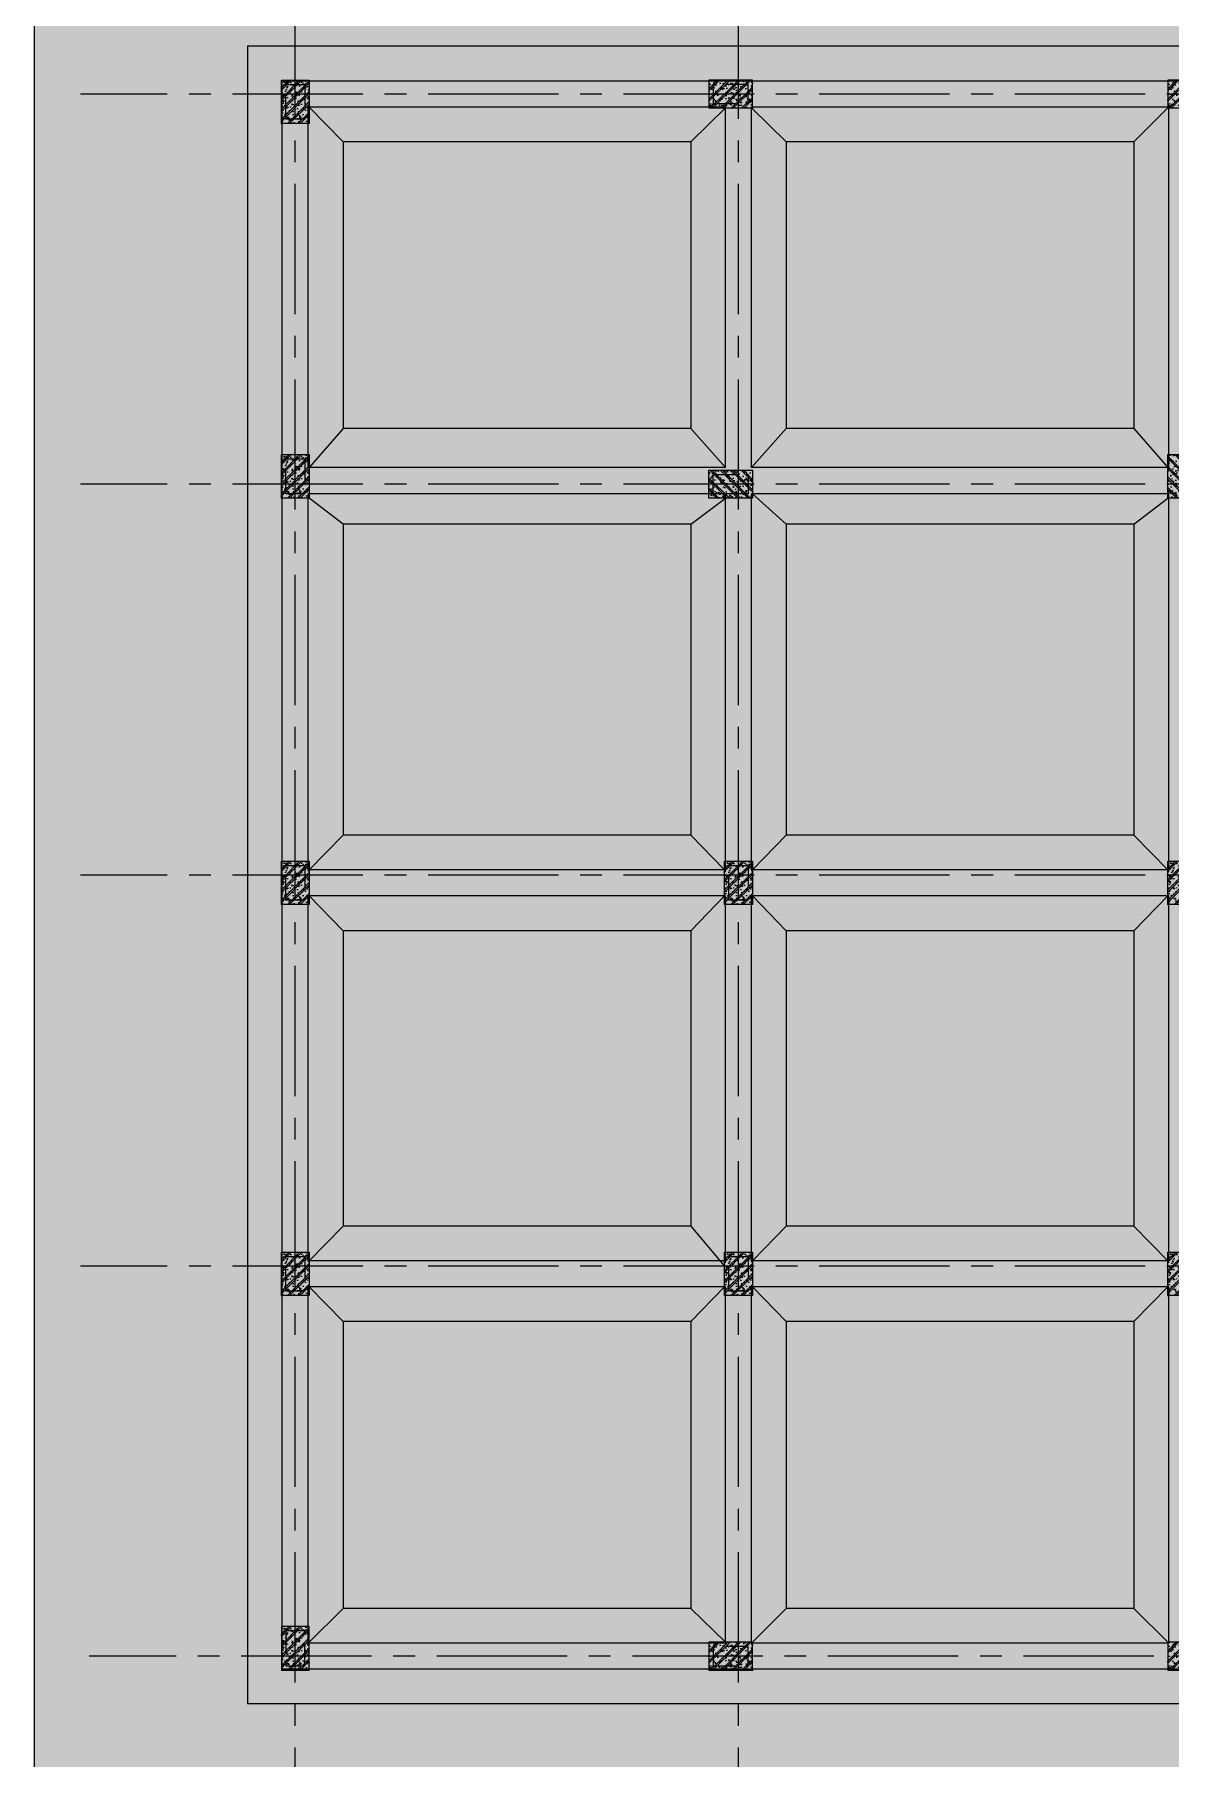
# Model space of a CAD drawing. Header units: millimetres. Extents: x 71 to 1994474, y -338610 to 1053.
# Drawn here: x 1881161 to 1894231, y -190594 to -170749 of the extents above; entities that cross this region are included whole.
import ezdxf

# ---------------------------------------------------------------- set-up
doc = ezdxf.new("R2010")
doc.units = ezdxf.units.MM
doc.header["$LTSCALE"] = 1000
doc.header["$MEASUREMENT"] = 0
doc.linetypes.add('CENTER2', pattern=[1.125, 0.75, -0.125, 0.125, -0.125])
doc.linetypes.add('HIDDEN', pattern=[0.375, 0.25, -0.125])
for name, color, linetype in [('CDC.01.AXIS', 160, 'CENTER2'), ('CDC.03.BORDER', 3, 'CONTINUOUS'), ('CDC.04.HIDDEN', 8, 'HIDDEN'), ('CDC.09.COLUMN', 4, 'CONTINUOUS'), ('CDC.10.HATCH', 163, 'CONTINUOUS'), ('CDC.11.NOTE', 1, 'CONTINUOUS')]:
    doc.layers.add(name, color=color, linetype=linetype)
pattern_1 = [(140, (-1377.27, -327572.97), (12.550427, 143.4520365), [15, -165]), (85, (-1377.27, -327572.97), (-150.438427, -27.750267), [12, -132]), (190.4514, (-1376.22, -327561.01), (-137.887908, 115.701876), [12.748038, -140.228422]), (136.1842, (-1417.27, -327572.97), (33.103803, 213.44821), [22.5, -247.5]), (186.6356, (-1414.51, -327555.18), (-194.823574, 186.93254), [19.122058, -210.3426]), (81.1842, (-1417.27, -327572.97), (-194.82372, 186.93239), [18, -198]), (111, (-1407.27, -327552.97), (80.523778, 119.3814104), [15, -165]), (316, (-1407.27, -327552.97), (73.107962, 134.376424), [12, -132]), (161.4514, (-1400.56, -327543.02), (-64.506099, 168.044526), [12.748038, -140.228422]), (157.5, (-1377.27, -327572.967), (-58.8748924, -31.1832367), [0, -130.4, 0, -134, 0, -132.5]), (94.5, (-1377.27, -327572.97), (-76.0206377, 56.6701848), [0, -76.4, 0, -127.4, 0, -50.5]), (57.5, (-1377.27, -327617.57), (4.5109743, 106.7644872), [0, -50, 0, -156, 0, -207]), (47.5, (-1377.27, -327637.57), (-20.0209965, 116.637234), [0, -65, 0, -103.6, 0, -147]), (45, (-1377.27, -327572.97), (-60.1040764, 60.1040764), []), (45, (-1401.77, -327572.97), (-60.1040764, 60.1040764), [])]

msp = doc.modelspace()

# ---------------------------------------------------------------- hatches: boundary and pattern name
at = {"layer": 'CDC.10.HATCH'}
h = msp.add_hatch(dxfattribs=at)
h.set_pattern_fill('AR-SAND', color=256, scale=300, style=0)
h.set_pattern_definition([(37.5, (-5927.9, -8e-05), (-18.89801, 578.04713), [0, -456, 0, -510, 0, -487.5]), (7.5, (-5927.9, -8e-05), (530.933, 846.64382), [0, -246, 0, -411, 0, -157.5]), (327.5, (-6296.9, -8e-05), (934.24256, 1.69772), [0, -150, 0, -540, 0, -705]), (317.5, (-6296.9, -8e-05), (901.83798, 263.30267), [0, -75, 0, -354, 0, -405])])
h.paths.add_polyline_path([(1906445.5, -168435.3), (1934540.5, -168435.3), (1934540.5, -195215.3), (1908140.5, -195215.3), (1908140.5, -192415.3), (1881160.5, -192415.3), (1881160.5, -168435.3)])
h = msp.add_hatch(dxfattribs=at)
h.set_pattern_fill('1BETONG2-BOP', color=256, scale=20, angle=90, style=0, pattern_type=2)
h.set_pattern_definition(pattern_1)
h.paths.add_polyline_path([(1884320.5, -171275.3), (1884000.5, -171275.3), (1884000.5, -171775.3), (1884320.5, -171775.3)])
h = msp.add_hatch(dxfattribs=at)
h.set_pattern_fill('1BETONG2-BOP', color=256, scale=20, angle=90, style=0, pattern_type=2)
h.set_pattern_definition(pattern_1)
h.paths.add_polyline_path([(1889420.5, -171275.3), (1888920.5, -171275.3), (1888920.5, -171595.3), (1889420.5, -171595.3)])
h = msp.add_hatch(dxfattribs=at)
h.set_pattern_fill('1BETONG2-BOP', color=256, scale=20, angle=90, style=0, pattern_type=2)
h.set_pattern_definition([(140, (3902.73, -327572.97), (12.550427, 143.4520365), [15, -165]), (85, (3902.73, -327572.97), (-150.438427, -27.750267), [12, -132]), (190.4514, (3903.78, -327561.01), (-137.887908, 115.701876), [12.748038, -140.228422]), (136.1842, (3862.73, -327572.97), (33.103803, 213.44821), [22.5, -247.5]), (186.6356, (3865.49, -327555.18), (-194.823574, 186.93254), [19.122058, -210.3426]), (81.1842, (3862.73, -327572.97), (-194.82372, 186.93239), [18, -198]), (111, (3872.73, -327552.97), (80.523778, 119.3814104), [15, -165]), (316, (3872.73, -327552.97), (73.107962, 134.376424), [12, -132]), (161.4514, (3879.44, -327543.02), (-64.506099, 168.044526), [12.748038, -140.228422]), (157.5, (3902.73, -327572.967), (-58.8748924, -31.1832367), [0, -130.4, 0, -134, 0, -132.5]), (94.5, (3902.73, -327572.97), (-76.0206377, 56.6701848), [0, -76.4, 0, -127.4, 0, -50.5]), (57.5, (3902.73, -327617.57), (4.5109743, 106.7644872), [0, -50, 0, -156, 0, -207]), (47.5, (3902.73, -327637.57), (-20.0209965, 116.637234), [0, -65, 0, -103.6, 0, -147]), (45, (3902.73, -327572.97), (-60.1040764, 60.1040764), []), (45, (3878.23, -327572.97), (-60.1040764, 60.1040764), [])])
h.paths.add_polyline_path([(1894700.5, -171275.3), (1894200.5, -171275.3), (1894200.5, -171595.3), (1894700.5, -171595.3)])
h = msp.add_hatch(dxfattribs=at)
h.set_pattern_fill('1BETONG2-BOP', color=256, scale=20, angle=90, style=0, pattern_type=2)
h.set_pattern_definition([(140, (-1377.27, -331882.97), (12.550427, 143.4520365), [15, -165]), (85, (-1377.27, -331882.97), (-150.438427, -27.750267), [12, -132]), (190.4514, (-1376.22, -331871.01), (-137.887908, 115.701876), [12.748038, -140.228422]), (136.1842, (-1417.27, -331882.97), (33.103803, 213.44821), [22.5, -247.5]), (186.6356, (-1414.51, -331865.18), (-194.823574, 186.93254), [19.122058, -210.3426]), (81.1842, (-1417.27, -331882.97), (-194.82372, 186.93239), [18, -198]), (111, (-1407.27, -331862.97), (80.523778, 119.3814104), [15, -165]), (316, (-1407.27, -331862.97), (73.107962, 134.376424), [12, -132]), (161.4514, (-1400.56, -331853.02), (-64.506099, 168.044526), [12.748038, -140.228422]), (157.5, (-1377.27, -331882.967), (-58.8748924, -31.1832367), [0, -130.4, 0, -134, 0, -132.5]), (94.5, (-1377.27, -331882.97), (-76.0206377, 56.6701848), [0, -76.4, 0, -127.4, 0, -50.5]), (57.5, (-1377.27, -331927.57), (4.5109743, 106.7644872), [0, -50, 0, -156, 0, -207]), (47.5, (-1377.27, -331947.57), (-20.0209965, 116.637234), [0, -65, 0, -103.6, 0, -147]), (45, (-1377.27, -331882.97), (-60.1040764, 60.1040764), []), (45, (-1401.77, -331882.97), (-60.1040764, 60.1040764), [])])
h.paths.add_polyline_path([(1884320.5, -175585.3), (1884000.5, -175585.3), (1884000.5, -176085.3), (1884320.5, -176085.3)])
h = msp.add_hatch(dxfattribs=at)
h.set_pattern_fill('1BETONG2-BOP', color=256, scale=20, angle=180, style=0, pattern_type=2)
h.set_pattern_definition([(230, (2050498.23, -2066383.07), (-143.4520365, 12.550427), [15, -165]), (175, (2050498.23, -2066383.07), (27.750267, -150.438427), [12, -132]), (280.4514, (2050486.28, -2066382.03), (-115.701876, -137.887908), [12.748038, -140.228422]), (226.1842, (2050498.23, -2066423.07), (-213.44821, 33.103803), [22.5, -247.5]), (276.6356, (2050480.44, -2066420.31), (-186.93254, -194.823574), [19.122058, -210.3426]), (171.1842, (2050498.23, -2066423.07), (-186.93239, -194.82372), [18, -198]), (201, (2050478.23, -2066413.07), (-119.3814104, 80.523778), [15, -165]), (46, (2050478.23, -2066413.07), (-134.376424, 73.107962), [12, -132]), (251.4514, (2050468.28, -2066406.36), (-168.044526, -64.506099), [12.748038, -140.228422]), (247.5, (2050498.23, -2066383.07), (31.1832367, -58.8748924), [0, -130.4, 0, -134, 0, -132.5]), (184.5, (2050498.23, -2066383.07), (-56.6701848, -76.0206377), [0, -76.4, 0, -127.4, 0, -50.5]), (147.5, (2050542.83, -2066383.07), (-106.7644872, 4.5109743), [0, -50, 0, -156, 0, -207]), (137.5, (2050562.83, -2066383.07), (-116.637234, -20.0209965), [0, -65, 0, -103.6, 0, -147]), (135, (2050498.23, -2066383.07), (-60.1040764, -60.1040764), []), (135, (2050498.23, -2066407.57), (-60.1040764, -60.1040764), [])])
h.paths.add_polyline_path([(1894200.5, -175585.3), (1894200.5, -176085.3), (1894520.5, -176085.3), (1894520.5, -175585.3)])
h = msp.add_hatch(dxfattribs=at)
h.set_pattern_fill('1BETONG2-BOP', color=256, scale=20, angle=180, style=0, pattern_type=2)
h.set_pattern_definition([(230, (2045218.23, -2061463.07), (-143.4520365, 12.550427), [15, -165]), (175, (2045218.23, -2061463.07), (27.750267, -150.438427), [12, -132]), (280.4514, (2045206.28, -2061462.03), (-115.701876, -137.887908), [12.748038, -140.228422]), (226.1842, (2045218.23, -2061503.07), (-213.44821, 33.103803), [22.5, -247.5]), (276.6356, (2045200.44, -2061500.31), (-186.93254, -194.823574), [19.122058, -210.3426]), (171.1842, (2045218.23, -2061503.07), (-186.93239, -194.82372), [18, -198]), (201, (2045198.23, -2061493.07), (-119.3814104, 80.523778), [15, -165]), (46, (2045198.23, -2061493.07), (-134.376424, 73.107962), [12, -132]), (251.4514, (2045188.28, -2061486.36), (-168.044526, -64.506099), [12.748038, -140.228422]), (247.5, (2045218.23, -2061463.07), (31.1832367, -58.8748924), [0, -130.4, 0, -134, 0, -132.5]), (184.5, (2045218.23, -2061463.07), (-56.6701848, -76.0206377), [0, -76.4, 0, -127.4, 0, -50.5]), (147.5, (2045262.83, -2061463.07), (-106.7644872, 4.5109743), [0, -50, 0, -156, 0, -207]), (137.5, (2045282.83, -2061463.07), (-116.637234, -20.0209965), [0, -65, 0, -103.6, 0, -147]), (135, (2045218.23, -2061463.07), (-60.1040764, -60.1040764), []), (135, (2045218.23, -2061487.57), (-60.1040764, -60.1040764), [])])
h.paths.add_polyline_path([(1888920.5, -175765.3), (1888920.5, -176085.3), (1889420.5, -176085.3), (1889420.5, -175765.3)])
h = msp.add_hatch(dxfattribs=at)
h.set_pattern_fill('1BETONG2-BOP', color=256, scale=20, angle=90, style=0, pattern_type=2)
h.set_pattern_definition([(140, (-1377.27, -336562.97), (12.550427, 143.4520365), [15, -165]), (85, (-1377.27, -336562.97), (-150.438427, -27.750267), [12, -132]), (190.4514, (-1376.22, -336551.01), (-137.887908, 115.701876), [12.748038, -140.228422]), (136.1842, (-1417.27, -336562.97), (33.103803, 213.44821), [22.5, -247.5]), (186.6356, (-1414.51, -336545.18), (-194.823574, 186.93254), [19.122058, -210.3426]), (81.1842, (-1417.27, -336562.97), (-194.82372, 186.93239), [18, -198]), (111, (-1407.27, -336542.97), (80.523778, 119.3814104), [15, -165]), (316, (-1407.27, -336542.97), (73.107962, 134.376424), [12, -132]), (161.4514, (-1400.56, -336533.02), (-64.506099, 168.044526), [12.748038, -140.228422]), (157.5, (-1377.27, -336562.967), (-58.8748924, -31.1832367), [0, -130.4, 0, -134, 0, -132.5]), (94.5, (-1377.27, -336562.97), (-76.0206377, 56.6701848), [0, -76.4, 0, -127.4, 0, -50.5]), (57.5, (-1377.27, -336607.57), (4.5109743, 106.7644872), [0, -50, 0, -156, 0, -207]), (47.5, (-1377.27, -336627.57), (-20.0209965, 116.637234), [0, -65, 0, -103.6, 0, -147]), (45, (-1377.27, -336562.97), (-60.1040764, 60.1040764), []), (45, (-1401.77, -336562.97), (-60.1040764, 60.1040764), [])])
h.paths.add_polyline_path([(1884320.5, -180265.3), (1884000.5, -180265.3), (1884000.5, -180765.3), (1884320.5, -180765.3)])
h = msp.add_hatch(dxfattribs=at)
h.set_pattern_fill('1BETONG2-BOP', color=256, scale=20, angle=90, style=0, pattern_type=2)
h.set_pattern_definition([(140, (3722.73, -336562.97), (12.550427, 143.4520365), [15, -165]), (85, (3722.73, -336562.97), (-150.438427, -27.750267), [12, -132]), (190.4514, (3723.78, -336551.01), (-137.887908, 115.701876), [12.748038, -140.228422]), (136.1842, (3682.73, -336562.97), (33.103803, 213.44821), [22.5, -247.5]), (186.6356, (3685.49, -336545.18), (-194.823574, 186.93254), [19.122058, -210.3426]), (81.1842, (3682.73, -336562.97), (-194.82372, 186.93239), [18, -198]), (111, (3692.73, -336542.97), (80.523778, 119.3814104), [15, -165]), (316, (3692.73, -336542.97), (73.107962, 134.376424), [12, -132]), (161.4514, (3699.44, -336533.02), (-64.506099, 168.044526), [12.748038, -140.228422]), (157.5, (3722.73, -336562.967), (-58.8748924, -31.1832367), [0, -130.4, 0, -134, 0, -132.5]), (94.5, (3722.73, -336562.97), (-76.0206377, 56.6701848), [0, -76.4, 0, -127.4, 0, -50.5]), (57.5, (3722.73, -336607.57), (4.5109743, 106.7644872), [0, -50, 0, -156, 0, -207]), (47.5, (3722.73, -336627.57), (-20.0209965, 116.637234), [0, -65, 0, -103.6, 0, -147]), (45, (3722.73, -336562.97), (-60.1040764, 60.1040764), []), (45, (3698.23, -336562.97), (-60.1040764, 60.1040764), [])])
h.paths.add_polyline_path([(1889420.5, -180265.3), (1889100.5, -180265.3), (1889100.5, -180765.3), (1889420.5, -180765.3)])
h = msp.add_hatch(dxfattribs=at)
h.set_pattern_fill('1BETONG2-BOP', color=256, scale=20, angle=90, style=0, pattern_type=2)
h.set_pattern_definition([(140, (8822.73, -336562.97), (12.550427, 143.4520365), [15, -165]), (85, (8822.73, -336562.97), (-150.438427, -27.750267), [12, -132]), (190.4514, (8823.78, -336551.01), (-137.887908, 115.701876), [12.748038, -140.228422]), (136.1842, (8782.73, -336562.97), (33.103803, 213.44821), [22.5, -247.5]), (186.6356, (8785.49, -336545.18), (-194.823574, 186.93254), [19.122058, -210.3426]), (81.1842, (8782.73, -336562.97), (-194.82372, 186.93239), [18, -198]), (111, (8792.73, -336542.97), (80.523778, 119.3814104), [15, -165]), (316, (8792.73, -336542.97), (73.107962, 134.376424), [12, -132]), (161.4514, (8799.44, -336533.02), (-64.506099, 168.044526), [12.748038, -140.228422]), (157.5, (8822.73, -336562.967), (-58.8748924, -31.1832367), [0, -130.4, 0, -134, 0, -132.5]), (94.5, (8822.73, -336562.97), (-76.0206377, 56.6701848), [0, -76.4, 0, -127.4, 0, -50.5]), (57.5, (8822.73, -336607.57), (4.5109743, 106.7644872), [0, -50, 0, -156, 0, -207]), (47.5, (8822.73, -336627.57), (-20.0209965, 116.637234), [0, -65, 0, -103.6, 0, -147]), (45, (8822.73, -336562.97), (-60.1040764, 60.1040764), []), (45, (8798.23, -336562.97), (-60.1040764, 60.1040764), [])])
h.paths.add_polyline_path([(1894520.5, -180265.3), (1894200.5, -180265.3), (1894200.5, -180765.3), (1894520.5, -180765.3)])
h = msp.add_hatch(dxfattribs=at)
h.set_pattern_fill('1BETONG2-BOP', color=256, scale=20, angle=90, style=0, pattern_type=2)
h.set_pattern_definition([(140, (-1377.27, -341062.97), (12.550427, 143.4520365), [15, -165]), (85, (-1377.27, -341062.97), (-150.438427, -27.750267), [12, -132]), (190.4514, (-1376.22, -341051.01), (-137.887908, 115.701876), [12.748038, -140.228422]), (136.1842, (-1417.27, -341062.97), (33.103803, 213.44821), [22.5, -247.5]), (186.6356, (-1414.51, -341045.18), (-194.823574, 186.93254), [19.122058, -210.3426]), (81.1842, (-1417.27, -341062.97), (-194.82372, 186.93239), [18, -198]), (111, (-1407.27, -341042.97), (80.523778, 119.3814104), [15, -165]), (316, (-1407.27, -341042.97), (73.107962, 134.376424), [12, -132]), (161.4514, (-1400.56, -341033.02), (-64.506099, 168.044526), [12.748038, -140.228422]), (157.5, (-1377.27, -341062.967), (-58.8748924, -31.1832367), [0, -130.4, 0, -134, 0, -132.5]), (94.5, (-1377.27, -341062.97), (-76.0206377, 56.6701848), [0, -76.4, 0, -127.4, 0, -50.5]), (57.5, (-1377.27, -341107.57), (4.5109743, 106.7644872), [0, -50, 0, -156, 0, -207]), (47.5, (-1377.27, -341127.57), (-20.0209965, 116.637234), [0, -65, 0, -103.6, 0, -147]), (45, (-1377.27, -341062.97), (-60.1040764, 60.1040764), []), (45, (-1401.77, -341062.97), (-60.1040764, 60.1040764), [])])
h.paths.add_polyline_path([(1884320.5, -184765.3), (1884000.5, -184765.3), (1884000.5, -185265.3), (1884320.5, -185265.3)])
h = msp.add_hatch(dxfattribs=at)
h.set_pattern_fill('1BETONG2-BOP', color=256, scale=20, angle=90, style=0, pattern_type=2)
h.set_pattern_definition([(140, (3722.73, -341062.97), (12.550427, 143.4520365), [15, -165]), (85, (3722.73, -341062.97), (-150.438427, -27.750267), [12, -132]), (190.4514, (3723.78, -341051.01), (-137.887908, 115.701876), [12.748038, -140.228422]), (136.1842, (3682.73, -341062.97), (33.103803, 213.44821), [22.5, -247.5]), (186.6356, (3685.49, -341045.18), (-194.823574, 186.93254), [19.122058, -210.3426]), (81.1842, (3682.73, -341062.97), (-194.82372, 186.93239), [18, -198]), (111, (3692.73, -341042.97), (80.523778, 119.3814104), [15, -165]), (316, (3692.73, -341042.97), (73.107962, 134.376424), [12, -132]), (161.4514, (3699.44, -341033.02), (-64.506099, 168.044526), [12.748038, -140.228422]), (157.5, (3722.73, -341062.967), (-58.8748924, -31.1832367), [0, -130.4, 0, -134, 0, -132.5]), (94.5, (3722.73, -341062.97), (-76.0206377, 56.6701848), [0, -76.4, 0, -127.4, 0, -50.5]), (57.5, (3722.73, -341107.57), (4.5109743, 106.7644872), [0, -50, 0, -156, 0, -207]), (47.5, (3722.73, -341127.57), (-20.0209965, 116.637234), [0, -65, 0, -103.6, 0, -147]), (45, (3722.73, -341062.97), (-60.1040764, 60.1040764), []), (45, (3698.23, -341062.97), (-60.1040764, 60.1040764), [])])
h.paths.add_polyline_path([(1889420.5, -184765.3), (1889100.5, -184765.3), (1889100.5, -185265.3), (1889420.5, -185265.3)])
h = msp.add_hatch(dxfattribs=at)
h.set_pattern_fill('1BETONG2-BOP', color=256, scale=20, angle=90, style=0, pattern_type=2)
h.set_pattern_definition([(140, (8822.73, -341062.97), (12.550427, 143.4520365), [15, -165]), (85, (8822.73, -341062.97), (-150.438427, -27.750267), [12, -132]), (190.4514, (8823.78, -341051.01), (-137.887908, 115.701876), [12.748038, -140.228422]), (136.1842, (8782.73, -341062.97), (33.103803, 213.44821), [22.5, -247.5]), (186.6356, (8785.49, -341045.18), (-194.823574, 186.93254), [19.122058, -210.3426]), (81.1842, (8782.73, -341062.97), (-194.82372, 186.93239), [18, -198]), (111, (8792.73, -341042.97), (80.523778, 119.3814104), [15, -165]), (316, (8792.73, -341042.97), (73.107962, 134.376424), [12, -132]), (161.4514, (8799.44, -341033.02), (-64.506099, 168.044526), [12.748038, -140.228422]), (157.5, (8822.73, -341062.967), (-58.8748924, -31.1832367), [0, -130.4, 0, -134, 0, -132.5]), (94.5, (8822.73, -341062.97), (-76.0206377, 56.6701848), [0, -76.4, 0, -127.4, 0, -50.5]), (57.5, (8822.73, -341107.57), (4.5109743, 106.7644872), [0, -50, 0, -156, 0, -207]), (47.5, (8822.73, -341127.57), (-20.0209965, 116.637234), [0, -65, 0, -103.6, 0, -147]), (45, (8822.73, -341062.97), (-60.1040764, 60.1040764), []), (45, (8798.23, -341062.97), (-60.1040764, 60.1040764), [])])
h.paths.add_polyline_path([(1894520.5, -184765.3), (1894200.5, -184765.3), (1894200.5, -185265.3), (1894520.5, -185265.3)])
h = msp.add_hatch(dxfattribs=at)
h.set_pattern_fill('1BETONG2-BOP', color=256, scale=20, angle=90, style=0, pattern_type=2)
h.set_pattern_definition([(140, (-1377.27, -345372.97), (12.550427, 143.4520365), [15, -165]), (85, (-1377.27, -345372.97), (-150.438427, -27.750267), [12, -132]), (190.4514, (-1376.22, -345361.01), (-137.887908, 115.701876), [12.748038, -140.228422]), (136.1842, (-1417.27, -345372.97), (33.103803, 213.44821), [22.5, -247.5]), (186.6356, (-1414.51, -345355.18), (-194.823574, 186.93254), [19.122058, -210.3426]), (81.1842, (-1417.27, -345372.97), (-194.82372, 186.93239), [18, -198]), (111, (-1407.27, -345352.97), (80.523778, 119.3814104), [15, -165]), (316, (-1407.27, -345352.97), (73.107962, 134.376424), [12, -132]), (161.4514, (-1400.56, -345343.02), (-64.506099, 168.044526), [12.748038, -140.228422]), (157.5, (-1377.27, -345372.967), (-58.8748924, -31.1832367), [0, -130.4, 0, -134, 0, -132.5]), (94.5, (-1377.27, -345372.97), (-76.0206377, 56.6701848), [0, -76.4, 0, -127.4, 0, -50.5]), (57.5, (-1377.27, -345417.57), (4.5109743, 106.7644872), [0, -50, 0, -156, 0, -207]), (47.5, (-1377.27, -345437.57), (-20.0209965, 116.637234), [0, -65, 0, -103.6, 0, -147]), (45, (-1377.27, -345372.97), (-60.1040764, 60.1040764), []), (45, (-1401.77, -345372.97), (-60.1040764, 60.1040764), [])])
h.paths.add_polyline_path([(1884320.5, -189075.3), (1884000.5, -189075.3), (1884000.5, -189575.3), (1884320.5, -189575.3)])
h = msp.add_hatch(dxfattribs=at)
h.set_pattern_fill('1BETONG2-BOP', color=256, scale=20, angle=90, style=0, pattern_type=2)
h.set_pattern_definition([(140, (-1377.27, -345552.97), (12.550427, 143.4520365), [15, -165]), (85, (-1377.27, -345552.97), (-150.438427, -27.750267), [12, -132]), (190.4514, (-1376.22, -345541.01), (-137.887908, 115.701876), [12.748038, -140.228422]), (136.1842, (-1417.27, -345552.97), (33.103803, 213.44821), [22.5, -247.5]), (186.6356, (-1414.51, -345535.18), (-194.823574, 186.93254), [19.122058, -210.3426]), (81.1842, (-1417.27, -345552.97), (-194.82372, 186.93239), [18, -198]), (111, (-1407.27, -345532.97), (80.523778, 119.3814104), [15, -165]), (316, (-1407.27, -345532.97), (73.107962, 134.376424), [12, -132]), (161.4514, (-1400.56, -345523.02), (-64.506099, 168.044526), [12.748038, -140.228422]), (157.5, (-1377.27, -345552.967), (-58.8748924, -31.1832367), [0, -130.4, 0, -134, 0, -132.5]), (94.5, (-1377.27, -345552.97), (-76.0206377, 56.6701848), [0, -76.4, 0, -127.4, 0, -50.5]), (57.5, (-1377.27, -345597.57), (4.5109743, 106.7644872), [0, -50, 0, -156, 0, -207]), (47.5, (-1377.27, -345617.57), (-20.0209965, 116.637234), [0, -65, 0, -103.6, 0, -147]), (45, (-1377.27, -345552.97), (-60.1040764, 60.1040764), []), (45, (-1401.77, -345552.97), (-60.1040764, 60.1040764), [])])
h.paths.add_polyline_path([(1889420.5, -189255.3), (1888920.5, -189255.3), (1888920.5, -189575.3), (1889420.5, -189575.3)])
h = msp.add_hatch(dxfattribs=at)
h.set_pattern_fill('1BETONG2-BOP', color=256, scale=20, angle=90, style=0, pattern_type=2)
h.set_pattern_definition([(140, (3902.73, -345552.97), (12.550427, 143.4520365), [15, -165]), (85, (3902.73, -345552.97), (-150.438427, -27.750267), [12, -132]), (190.4514, (3903.78, -345541.01), (-137.887908, 115.701876), [12.748038, -140.228422]), (136.1842, (3862.73, -345552.97), (33.103803, 213.44821), [22.5, -247.5]), (186.6356, (3865.49, -345535.18), (-194.823574, 186.93254), [19.122058, -210.3426]), (81.1842, (3862.73, -345552.97), (-194.82372, 186.93239), [18, -198]), (111, (3872.73, -345532.97), (80.523778, 119.3814104), [15, -165]), (316, (3872.73, -345532.97), (73.107962, 134.376424), [12, -132]), (161.4514, (3879.44, -345523.02), (-64.506099, 168.044526), [12.748038, -140.228422]), (157.5, (3902.73, -345552.967), (-58.8748924, -31.1832367), [0, -130.4, 0, -134, 0, -132.5]), (94.5, (3902.73, -345552.97), (-76.0206377, 56.6701848), [0, -76.4, 0, -127.4, 0, -50.5]), (57.5, (3902.73, -345597.57), (4.5109743, 106.7644872), [0, -50, 0, -156, 0, -207]), (47.5, (3902.73, -345617.57), (-20.0209965, 116.637234), [0, -65, 0, -103.6, 0, -147]), (45, (3902.73, -345552.97), (-60.1040764, 60.1040764), []), (45, (3878.23, -345552.97), (-60.1040764, 60.1040764), [])])
h.paths.add_polyline_path([(1894700.5, -189255.3), (1894200.5, -189255.3), (1894200.5, -189575.3), (1894700.5, -189575.3)])

# ---------------------------------------------------------------- linework, layer by layer
at = {"layer": 'CDC.01.AXIS', "ltscale": 2}
for p, q in [((1884160.5, -194218.6), (1884160.5, -169014.4)), ((1889260.5, -194218.6), (1889260.5, -169014.4)), ((1934438.8, -171435.3), (1881690.1, -171435.3)), ((1934438.8, -175925.3), (1881690.1, -175925.3)), ((1934438.8, -180425.3), (1881690.1, -180425.3)), ((1934438.8, -184925.3), (1881690.1, -184925.3)), ((1934538.8, -189415.3), (1881790.1, -189415.3))]:
    msp.add_line(p, q, dxfattribs=at)
at = {"layer": 'CDC.03.BORDER'}
for p, q in [((1883610.5, -170885.3), (1883610.5, -189965.3)), ((1905110.5, -170885.3), (1883610.5, -170885.3)), ((1884010.5, -189565.3), (1884010.5, -171285.3)), ((1904710.5, -171285.3), (1884010.5, -171285.3)), ((1884310.5, -175735.3), (1884310.5, -171585.3)), ((1889110.5, -171585.3), (1884310.5, -171585.3)), ((1884320.5, -171585.3), (1884710.5, -171985.3)), ((1888710.5, -171985.3), (1889110.5, -171595.3)), ((1889110.5, -175735.3), (1889110.5, -171585.3)), ((1894210.5, -171585.3), (1889410.5, -171585.3)), ((1889410.5, -175735.3), (1889410.5, -171585.3)), ((1889810.5, -171985.3), (1889410.5, -171595.3)), ((1893810.5, -171985.3), (1894200.5, -171595.3)), ((1894210.5, -175735.3), (1894210.5, -171585.3)), ((1884710.5, -171985.3), (1884710.5, -175285.3)), ((1888710.5, -171985.3), (1884710.5, -171985.3)), ((1888710.5, -171985.3), (1888710.5, -175285.3)), ((1889810.5, -171985.3), (1889810.5, -175285.3)), ((1893810.5, -171985.3), (1889810.5, -171985.3)), ((1893810.5, -171985.3), (1893810.5, -175285.3)), ((1884710.5, -175285.3), (1884320.5, -175735.3)), ((1888710.5, -175285.3), (1884710.5, -175285.3)), ((1888710.5, -175285.3), (1889110.5, -175735.3)), ((1889810.5, -175285.3), (1889410.5, -175735.3)), ((1893810.5, -175285.3), (1889810.5, -175285.3)), ((1893810.5, -175285.3), (1894200.5, -175735.3)), ((1889110.5, -175735.3), (1884310.5, -175735.3)), ((1894210.5, -175735.3), (1889410.5, -175735.3)), ((1884310.5, -180365.3), (1884310.5, -176035.3)), ((1889110.5, -176035.3), (1884310.5, -176035.3)), ((1884710.5, -176385.3), (1884320.5, -176085.3)), ((1888710.5, -176385.3), (1889110.5, -176085.3)), ((1889110.5, -180365.3), (1889110.5, -176035.3)), ((1894210.5, -176035.3), (1889410.5, -176035.3)), ((1889410.5, -180365.3), (1889410.5, -176035.3)), ((1889810.5, -176385.3), (1889420.5, -176035.3)), ((1893810.5, -176385.3), (1894200.5, -176085.3)), ((1894210.5, -180365.3), (1894210.5, -176035.3)), ((1888710.5, -176385.3), (1884710.5, -176385.3)), ((1884710.5, -176385.3), (1884710.5, -179965.3)), ((1888710.5, -176385.3), (1888710.5, -179965.3)), ((1893810.5, -176385.3), (1889810.5, -176385.3)), ((1889810.5, -176385.3), (1889810.5, -179965.3)), ((1893810.5, -176385.3), (1893810.5, -179965.3)), ((1884710.5, -179965.3), (1884320.5, -180365.3)), ((1888710.5, -179965.3), (1884710.5, -179965.3)), ((1888710.5, -179965.3), (1889100.5, -180365.3)), ((1889810.5, -179965.3), (1889420.5, -180365.3)), ((1893810.5, -179965.3), (1889810.5, -179965.3)), ((1893810.5, -179965.3), (1894200.5, -180365.3)), ((1889110.5, -180365.3), (1884310.5, -180365.3)), ((1894210.5, -180365.3), (1889410.5, -180365.3)), ((1884310.5, -184865.3), (1884310.5, -180665.3)), ((1889110.5, -180665.3), (1884310.5, -180665.3)), ((1884710.5, -181065.3), (1884320.5, -180665.3)), ((1888710.5, -181065.3), (1889100.5, -180665.3)), ((1889110.5, -184865.3), (1889110.5, -180665.3)), ((1894210.5, -180665.3), (1889410.5, -180665.3)), ((1889410.5, -184865.3), (1889410.5, -180665.3)), ((1889810.5, -181065.3), (1889420.5, -180665.3)), ((1893810.5, -181065.3), (1894200.5, -180665.3)), ((1894210.5, -184865.3), (1894210.5, -180665.3)), ((1884710.5, -181065.3), (1884710.5, -184465.3)), ((1888710.5, -181065.3), (1884710.5, -181065.3)), ((1888710.5, -181065.3), (1888710.5, -184465.3)), ((1889810.5, -181065.3), (1889810.5, -184465.3)), ((1893810.5, -181065.3), (1889810.5, -181065.3)), ((1893810.5, -181065.3), (1893810.5, -184465.3)), ((1884710.5, -184465.3), (1884320.5, -184865.3)), ((1888710.5, -184465.3), (1884710.5, -184465.3)), ((1888710.5, -184465.3), (1889100.5, -184925.3)), ((1889810.5, -184465.3), (1889420.5, -184865.3)), ((1893810.5, -184465.3), (1889810.5, -184465.3)), ((1893810.5, -184465.3), (1894200.5, -184865.3)), ((1889110.5, -184865.3), (1884310.5, -184865.3)), ((1894210.5, -184865.3), (1889410.5, -184865.3)), ((1884310.5, -189265.3), (1884310.5, -185165.3)), ((1889110.5, -185165.3), (1884310.5, -185165.3)), ((1884710.5, -185565.3), (1884320.5, -185165.3)), ((1888710.5, -185565.3), (1889100.5, -185165.3)), ((1889110.5, -189265.3), (1889110.5, -185165.3)), ((1894210.5, -185165.3), (1889410.5, -185165.3)), ((1889410.5, -189265.3), (1889410.5, -185165.3)), ((1889810.5, -185565.3), (1889420.5, -185165.3)), ((1893810.5, -185565.3), (1894200.5, -185165.3)), ((1894210.5, -189265.3), (1894210.5, -185165.3)), ((1884710.5, -185565.3), (1884710.5, -188865.3)), ((1888710.5, -185565.3), (1884710.5, -185565.3)), ((1888710.5, -185565.3), (1888710.5, -188865.3)), ((1889810.5, -185565.3), (1889810.5, -188865.3)), ((1893810.5, -185565.3), (1889810.5, -185565.3)), ((1893810.5, -185565.3), (1893810.5, -188865.3)), ((1884710.5, -188865.3), (1884310.5, -189265.3)), ((1888710.5, -188865.3), (1884710.5, -188865.3)), ((1888710.5, -188865.3), (1889110.5, -189255.3)), ((1889810.5, -188865.3), (1889410.5, -189265.3)), ((1893810.5, -188865.3), (1889810.5, -188865.3)), ((1893810.5, -188865.3), (1894200.5, -189255.3)), ((1889110.5, -189265.3), (1884310.5, -189265.3)), ((1894210.5, -189265.3), (1889410.5, -189265.3)), ((1904710.5, -189565.3), (1884010.5, -189565.3)), ((1905110.5, -189965.3), (1883610.5, -189965.3))]:
    msp.add_line(p, q, dxfattribs=at)
at = {"layer": 'CDC.04.HIDDEN'}
for points in [[(1884050.5, -171325.3), (1884270.5, -171325.3), (1884270.5, -171725.3), (1884050.5, -171725.3)], [(1888970.5, -171325.3), (1888970.5, -171545.3), (1889370.5, -171545.3), (1889370.5, -171325.3)], [(1884270.5, -176035.3), (1884050.5, -176035.3), (1884050.5, -175635.3), (1884270.5, -175635.3)], [(1889370.5, -175815.3), (1889370.5, -176035.3), (1888970.5, -176035.3), (1888970.5, -175815.3)], [(1884270.5, -180715.3), (1884050.5, -180715.3), (1884050.5, -180315.3), (1884270.5, -180315.3)], [(1889370.5, -180715.3), (1889150.5, -180715.3), (1889150.5, -180315.3), (1889370.5, -180315.3)], [(1884270.5, -185215.3), (1884050.5, -185215.3), (1884050.5, -184815.3), (1884270.5, -184815.3)], [(1889370.5, -185215.3), (1889150.5, -185215.3), (1889150.5, -184815.3), (1889370.5, -184815.3)], [(1884050.5, -189525.3), (1884270.5, -189525.3), (1884270.5, -189125.3), (1884050.5, -189125.3)], [(1888970.5, -189305.3), (1888970.5, -189525.3), (1889370.5, -189525.3), (1889370.5, -189305.3)]]:
    msp.add_lwpolyline(points, close=True, dxfattribs=at)
at = {"layer": 'CDC.09.COLUMN'}
for points in [[(1884000.5, -171275.3), (1884320.5, -171275.3), (1884320.5, -171775.3), (1884000.5, -171775.3)], [(1888920.5, -171275.3), (1888920.5, -171595.3), (1889420.5, -171595.3), (1889420.5, -171275.3)], [(1894700.5, -171595.3), (1894700.5, -171275.3), (1894200.5, -171275.3), (1894200.5, -171595.3)], [(1884320.5, -176085.3), (1884000.5, -176085.3), (1884000.5, -175585.3), (1884320.5, -175585.3)], [(1894520.5, -176085.3), (1894200.5, -176085.3), (1894200.5, -175585.3), (1894520.5, -175585.3)], [(1889420.5, -175765.3), (1889420.5, -176085.3), (1888920.5, -176085.3), (1888920.5, -175765.3)], [(1884320.5, -180765.3), (1884000.5, -180765.3), (1884000.5, -180265.3), (1884320.5, -180265.3)], [(1889420.5, -180765.3), (1889100.5, -180765.3), (1889100.5, -180265.3), (1889420.5, -180265.3)], [(1894520.5, -180765.3), (1894200.5, -180765.3), (1894200.5, -180265.3), (1894520.5, -180265.3)], [(1884320.5, -185265.3), (1884000.5, -185265.3), (1884000.5, -184765.3), (1884320.5, -184765.3)], [(1889420.5, -185265.3), (1889100.5, -185265.3), (1889100.5, -184765.3), (1889420.5, -184765.3)], [(1894520.5, -185265.3), (1894200.5, -185265.3), (1894200.5, -184765.3), (1894520.5, -184765.3)], [(1884000.5, -189575.3), (1884320.5, -189575.3), (1884320.5, -189075.3), (1884000.5, -189075.3)], [(1888920.5, -189255.3), (1888920.5, -189575.3), (1889420.5, -189575.3), (1889420.5, -189255.3)], [(1894200.5, -189255.3), (1894200.5, -189575.3), (1894700.5, -189575.3), (1894700.5, -189255.3)]]:
    msp.add_lwpolyline(points, close=True, dxfattribs=at)
at = {"layer": 'CDC.11.NOTE', "ltscale": 2}
msp.add_lwpolyline([(1906445.5, -168435.3), (1934540.5, -168435.3), (1934540.5, -195215.3), (1908140.5, -195215.3), (1908140.5, -192415.3), (1881160.5, -192415.3), (1881160.5, -168435.3), (1906445.5, -168435.3)], dxfattribs=at)

doc.saveas('drawing.dxf')
